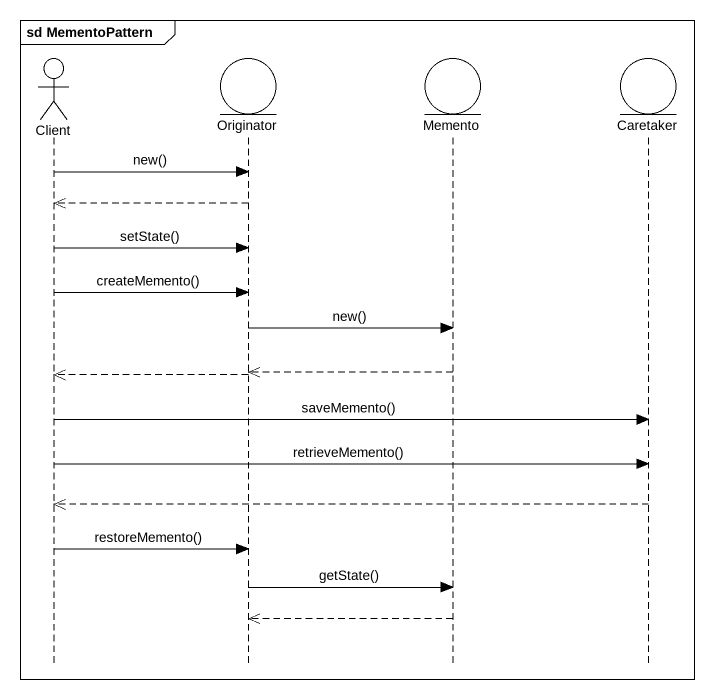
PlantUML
@startuml
mainframe sd MementoPattern
hide footbox
actor Client
entity Originator
entity Memento
entity Caretaker

Client -> Originator : new()
Originator -->> Client
Client -> Originator : setState()
Client -> Originator : createMemento()
Originator -> Memento : new()
Memento -->> Originator
Originator -->> Client
Client -> Caretaker : saveMemento()
Client -> Caretaker : retrieveMemento()
Caretaker -->> Client
Client -> Originator : restoreMemento()
Originator -> Memento : getState()
Memento -->> Originator
@enduml
